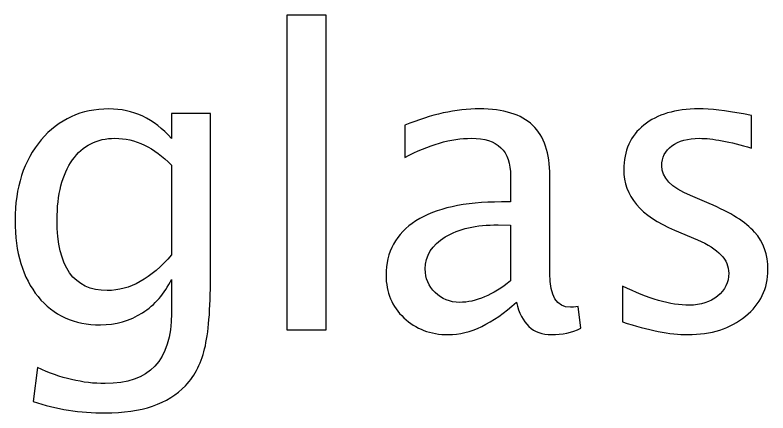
# Model space of a CAD drawing. Header units: centimetres. Extents: x -56 to 56, y -29 to 44.
# Drawn here: x -51.25 to -42.69, y 39.77 to 44.29 of the extents above; entities that cross this region are included whole.
import ezdxf

# ---------------------------------------------------------------- set-up
doc = ezdxf.new("R2010")
doc.units = ezdxf.units.CM
doc.header["$MEASUREMENT"] = 0
doc.layers.add('Layer 1', color=7, linetype='Continuous')

msp = doc.modelspace()

# ---------------------------------------------------------------- linework, layer by layer
at = {"layer": 'Layer 1'}
for points, knots in [([(-48.15987, 40.71513), (-48.15987, 40.71513), (-48.15987, 44.29233), (-48.15987, 44.29233), (-48.15987, 44.29233), (-48.15987, 44.29233), (-47.71446, 44.29233), (-47.71446, 44.29233), (-47.71446, 44.29233), (-47.71446, 44.29233), (-47.71446, 40.71513), (-47.71446, 40.71513), (-47.71446, 40.71513), (-47.71446, 40.71513), (-48.15987, 40.71513), (-48.15987, 40.71513)], [0, 0, 0, 0, 0.2, 0.2, 0.2, 0.2, 0.4, 0.4, 0.4, 0.4, 0.6, 0.6, 0.6, 0.6, 1, 1, 1, 1]), ([(-51.04344, 39.89854), (-51.04344, 39.89854), (-50.99086, 40.28364), (-50.99086, 40.28364), (-50.99086, 40.28364), (-50.73258, 40.16301), (-50.47662, 40.10269), (-50.22376, 40.10269), (-50.22376, 40.10269), (-49.7219, 40.10269), (-49.47059, 40.3687), (-49.47059, 40.89994), (-49.47059, 40.89994), (-49.47059, 40.89994), (-49.47059, 41.28659), (-49.47059, 41.28659), (-49.47059, 41.28659), (-49.54791, 41.12342), (-49.65772, 40.99738), (-49.80078, 40.9069), (-49.80078, 40.9069), (-49.94383, 40.81643), (-50.10313, 40.77081), (-50.27866, 40.77081), (-50.27866, 40.77081), (-50.57638, 40.77081), (-50.81223, 40.87752), (-50.98622, 41.09094), (-50.98622, 41.09094), (-51.16021, 41.30437), (-51.24759, 41.59358), (-51.24759, 41.95857), (-51.24759, 41.95857), (-51.24759, 42.33206), (-51.14861, 42.63673), (-50.95065, 42.87259), (-50.95065, 42.87259), (-50.75191, 43.10766), (-50.49596, 43.2252), (-50.18123, 43.2252), (-50.18123, 43.2252), (-49.90594, 43.2252), (-49.66855, 43.11385), (-49.47059, 42.89037), (-49.47059, 42.89037), (-49.47059, 42.89037), (-49.47059, 43.17417), (-49.47059, 43.17417), (-49.47059, 43.17417), (-49.47059, 43.17417), (-49.02518, 43.17417), (-49.02518, 43.17417), (-49.02518, 43.17417), (-49.02518, 43.17417), (-49.02518, 41.38634), (-49.02518, 41.38634), (-49.02518, 41.38634), (-49.02518, 41.00202), (-49.04528, 40.71745), (-49.08549, 40.53264), (-49.08549, 40.53264), (-49.12493, 40.34782), (-49.20071, 40.19626), (-49.31052, 40.07872), (-49.31052, 40.07872), (-49.50538, 39.87225), (-49.81006, 39.76863), (-50.22376, 39.76863), (-50.22376, 39.76863), (-50.50756, 39.76863), (-50.78052, 39.81194), (-51.04344, 39.89854)], [0, 0, 0, 0, 0.0526316, 0.0526316, 0.0526316, 0.0526316, 0.1052632, 0.1052632, 0.1052632, 0.1052632, 0.1578947, 0.1578947, 0.1578947, 0.1578947, 0.2105263, 0.2105263, 0.2105263, 0.2105263, 0.2631579, 0.2631579, 0.2631579, 0.2631579, 0.3157895, 0.3157895, 0.3157895, 0.3157895, 0.3684211, 0.3684211, 0.3684211, 0.3684211, 0.4210526, 0.4210526, 0.4210526, 0.4210526, 0.4736842, 0.4736842, 0.4736842, 0.4736842, 0.5263158, 0.5263158, 0.5263158, 0.5263158, 0.5789474, 0.5789474, 0.5789474, 0.5789474, 0.6315789, 0.6315789, 0.6315789, 0.6315789, 0.6842105, 0.6842105, 0.6842105, 0.6842105, 0.7368421, 0.7368421, 0.7368421, 0.7368421, 0.7894737, 0.7894737, 0.7894737, 0.7894737, 0.8421053, 0.8421053, 0.8421053, 0.8421053, 0.8947368, 0.8947368, 0.8947368, 0.8947368, 1, 1, 1, 1]), ([(-45.55159, 41.02831), (-45.81915, 40.78241), (-46.07665, 40.65945), (-46.3241, 40.65945), (-46.3241, 40.65945), (-46.52747, 40.65945), (-46.69682, 40.72286), (-46.8306, 40.85045), (-46.8306, 40.85045), (-46.96515, 40.97805), (-47.03243, 41.13889), (-47.03243, 41.33298), (-47.03243, 41.33298), (-47.03243, 41.60131), (-46.91953, 41.80778), (-46.69373, 41.95161), (-46.69373, 41.95161), (-46.46793, 42.09544), (-46.14392, 42.16735), (-45.72171, 42.16735), (-45.72171, 42.16735), (-45.72171, 42.16735), (-45.61732, 42.16735), (-45.61732, 42.16735), (-45.61732, 42.16735), (-45.61732, 42.16735), (-45.61732, 42.46352), (-45.61732, 42.46352), (-45.61732, 42.46352), (-45.61732, 42.74886), (-45.76579, 42.89114), (-46.0635, 42.89114), (-46.0635, 42.89114), (-46.29394, 42.89114), (-46.54603, 42.81846), (-46.819, 42.67308), (-46.819, 42.67308), (-46.819, 42.67308), (-46.819, 43.03961), (-46.819, 43.03961), (-46.819, 43.03961), (-46.51897, 43.16334), (-46.23595, 43.2252), (-45.97071, 43.2252), (-45.97071, 43.2252), (-45.69774, 43.2252), (-45.49591, 43.16334), (-45.36678, 43.03884), (-45.36678, 43.03884), (-45.23687, 42.91434), (-45.17191, 42.72257), (-45.17191, 42.46352), (-45.17191, 42.46352), (-45.17191, 42.46352), (-45.17191, 41.35231), (-45.17191, 41.35231), (-45.17191, 41.35231), (-45.17191, 41.0979), (-45.09381, 40.97031), (-44.93683, 40.97031), (-44.93683, 40.97031), (-44.9175, 40.97031), (-44.88889, 40.97341), (-44.851, 40.97959), (-44.851, 40.97959), (-44.851, 40.97959), (-44.81929, 40.73214), (-44.81929, 40.73214), (-44.81929, 40.73214), (-44.92059, 40.68343), (-45.03195, 40.65945), (-45.15412, 40.65945), (-45.15412, 40.65945), (-45.36214, 40.65945), (-45.49437, 40.78241), (-45.55159, 41.02831)], [0, 0, 0, 0, 0.05, 0.05, 0.05, 0.05, 0.1, 0.1, 0.1, 0.1, 0.15, 0.15, 0.15, 0.15, 0.2, 0.2, 0.2, 0.2, 0.25, 0.25, 0.25, 0.25, 0.3, 0.3, 0.3, 0.3, 0.35, 0.35, 0.35, 0.35, 0.4, 0.4, 0.4, 0.4, 0.45, 0.45, 0.45, 0.45, 0.5, 0.5, 0.5, 0.5, 0.55, 0.55, 0.55, 0.55, 0.6, 0.6, 0.6, 0.6, 0.65, 0.65, 0.65, 0.65, 0.7, 0.7, 0.7, 0.7, 0.75, 0.75, 0.75, 0.75, 0.8, 0.8, 0.8, 0.8, 0.85, 0.85, 0.85, 0.85, 0.9, 0.9, 0.9, 0.9, 1, 1, 1, 1]), ([(-44.34527, 40.80328), (-44.34527, 40.80328), (-44.34527, 41.21158), (-44.34527, 41.21158), (-44.34527, 41.21158), (-44.05375, 41.0662), (-43.80088, 40.99351), (-43.58514, 40.99351), (-43.58514, 40.99351), (-43.45677, 40.99351), (-43.35006, 41.02831), (-43.26577, 41.0979), (-43.26577, 41.0979), (-43.18148, 41.16673), (-43.13895, 41.25333), (-43.13895, 41.35773), (-43.13895, 41.35773), (-43.13895, 41.51006), (-43.25727, 41.63611), (-43.49389, 41.73586), (-43.49389, 41.73586), (-43.49389, 41.73586), (-43.75449, 41.84644), (-43.75449, 41.84644), (-43.75449, 41.84644), (-44.13881, 42.00574), (-44.33135, 42.23618), (-44.33135, 42.53544), (-44.33135, 42.53544), (-44.33135, 42.74963), (-44.25557, 42.91821), (-44.10401, 43.04116), (-44.10401, 43.04116), (-43.95245, 43.16411), (-43.74443, 43.2252), (-43.48074, 43.2252), (-43.48074, 43.2252), (-43.34387, 43.2252), (-43.17375, 43.20664), (-42.97193, 43.16875), (-42.97193, 43.16875), (-42.97193, 43.16875), (-42.87913, 43.15097), (-42.87913, 43.15097), (-42.87913, 43.15097), (-42.87913, 43.15097), (-42.87913, 42.77979), (-42.87913, 42.77979), (-42.87913, 42.77979), (-43.12736, 42.85403), (-43.32532, 42.89114), (-43.47301, 42.89114), (-43.47301, 42.89114), (-43.60292, 42.89114), (-43.70577, 42.86253), (-43.78387, 42.80608), (-43.78387, 42.80608), (-43.8612, 42.74963), (-43.89986, 42.67385), (-43.89986, 42.57874), (-43.89986, 42.57874), (-43.89986, 42.44496), (-43.7916, 42.33129), (-43.57431, 42.23927), (-43.57431, 42.23927), (-43.57431, 42.23927), (-43.36011, 42.14879), (-43.36011, 42.14879), (-43.36011, 42.14879), (-43.1173, 42.04672), (-42.94563, 41.93846), (-42.84511, 41.82479), (-42.84511, 41.82479), (-42.74381, 41.71112), (-42.69354, 41.56883), (-42.69354, 41.39871), (-42.69354, 41.39871), (-42.69354, 41.18297), (-42.77861, 41.00588), (-42.9495, 40.86747), (-42.9495, 40.86747), (-43.11962, 40.72905), (-43.33769, 40.65945), (-43.60292, 40.65945), (-43.60292, 40.65945), (-43.80707, 40.65945), (-44.05375, 40.7074), (-44.34527, 40.80328)], [0, 0, 0, 0, 0.0434783, 0.0434783, 0.0434783, 0.0434783, 0.0869565, 0.0869565, 0.0869565, 0.0869565, 0.1304348, 0.1304348, 0.1304348, 0.1304348, 0.173913, 0.173913, 0.173913, 0.173913, 0.2173913, 0.2173913, 0.2173913, 0.2173913, 0.2608696, 0.2608696, 0.2608696, 0.2608696, 0.3043478, 0.3043478, 0.3043478, 0.3043478, 0.3478261, 0.3478261, 0.3478261, 0.3478261, 0.3913043, 0.3913043, 0.3913043, 0.3913043, 0.4347826, 0.4347826, 0.4347826, 0.4347826, 0.4782609, 0.4782609, 0.4782609, 0.4782609, 0.5217391, 0.5217391, 0.5217391, 0.5217391, 0.5652174, 0.5652174, 0.5652174, 0.5652174, 0.6086957, 0.6086957, 0.6086957, 0.6086957, 0.6521739, 0.6521739, 0.6521739, 0.6521739, 0.6956522, 0.6956522, 0.6956522, 0.6956522, 0.7391304, 0.7391304, 0.7391304, 0.7391304, 0.7826087, 0.7826087, 0.7826087, 0.7826087, 0.826087, 0.826087, 0.826087, 0.826087, 0.8695652, 0.8695652, 0.8695652, 0.8695652, 0.9130435, 0.9130435, 0.9130435, 0.9130435, 1, 1, 1, 1]), ([(-49.47059, 41.56574), (-49.47059, 41.56574), (-49.47059, 42.5857), (-49.47059, 42.5857), (-49.47059, 42.5857), (-49.667, 42.78907), (-49.8812, 42.89114), (-50.11241, 42.89114), (-50.11241, 42.89114), (-50.3181, 42.89114), (-50.47894, 42.80918), (-50.59494, 42.64447), (-50.59494, 42.64447), (-50.7117, 42.48053), (-50.7697, 42.25241), (-50.7697, 41.96166), (-50.7697, 41.96166), (-50.7697, 41.42732), (-50.58024, 41.16054), (-50.20056, 41.16054), (-50.20056, 41.16054), (-49.94229, 41.16054), (-49.6987, 41.29586), (-49.47059, 41.56574)], [0, 0, 0, 0, 0.1428571, 0.1428571, 0.1428571, 0.1428571, 0.2857143, 0.2857143, 0.2857143, 0.2857143, 0.4285714, 0.4285714, 0.4285714, 0.4285714, 0.5714286, 0.5714286, 0.5714286, 0.5714286, 0.7142857, 0.7142857, 0.7142857, 0.7142857, 1, 1, 1, 1]), ([(-45.61732, 41.27112), (-45.61732, 41.27112), (-45.61732, 41.90289), (-45.61732, 41.90289), (-45.61732, 41.90289), (-45.61732, 41.90289), (-45.76038, 41.90753), (-45.76038, 41.90753), (-45.76038, 41.90753), (-46.00783, 41.90753), (-46.20733, 41.86191), (-46.35967, 41.77066), (-46.35967, 41.77066), (-46.51123, 41.67864), (-46.58702, 41.55723), (-46.58702, 41.40567), (-46.58702, 41.40567), (-46.58702, 41.29973), (-46.54912, 41.21003), (-46.47412, 41.13657), (-46.47412, 41.13657), (-46.39833, 41.06311), (-46.30631, 41.02599), (-46.19728, 41.02599), (-46.19728, 41.02599), (-46.01169, 41.02599), (-45.81837, 41.10796), (-45.61732, 41.27112)], [0, 0, 0, 0, 0.125, 0.125, 0.125, 0.125, 0.25, 0.25, 0.25, 0.25, 0.375, 0.375, 0.375, 0.375, 0.5, 0.5, 0.5, 0.5, 0.625, 0.625, 0.625, 0.625, 0.75, 0.75, 0.75, 0.75, 1, 1, 1, 1])]:
    msp.add_open_spline(points, degree=3, knots=knots, dxfattribs=at)

doc.saveas('drawing.dxf')
